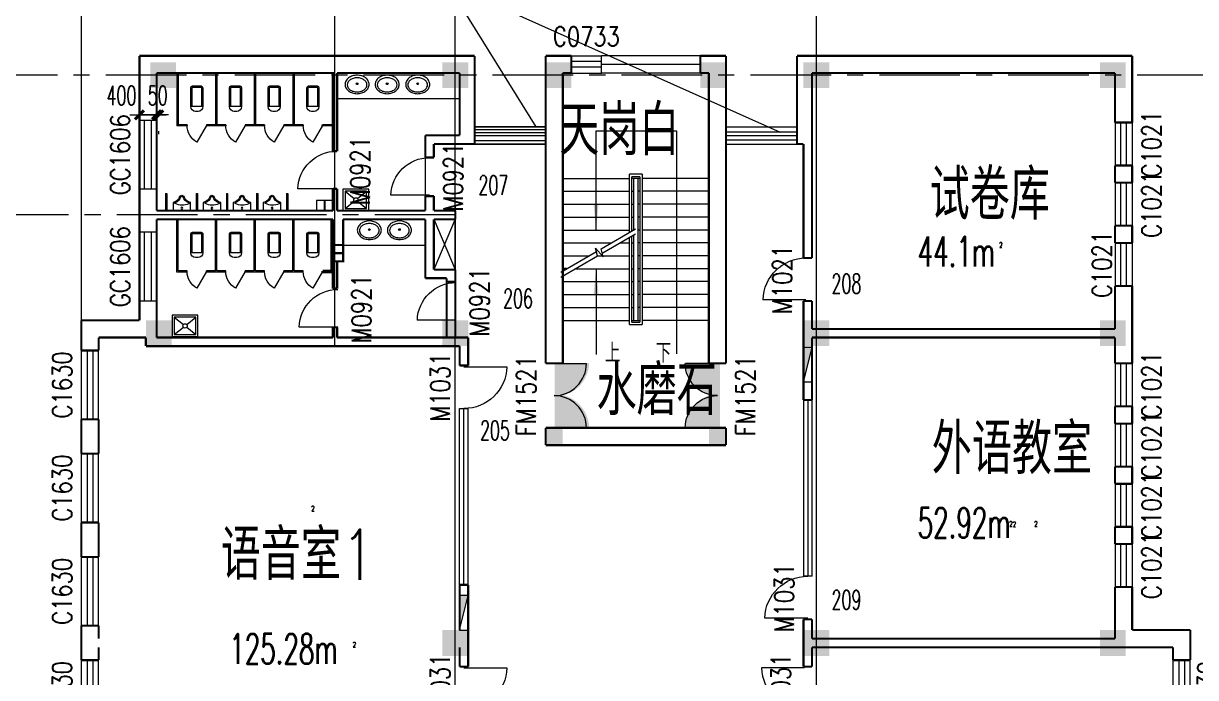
# Model space of a CAD drawing. Extents: x 1575758 to 1999219, y -897052 to -636879.
# Drawn here: x 1602194 to 1629467, y -776578 to -761371 of the extents above; entities that cross this region are included whole.
import ezdxf
from ezdxf.enums import TextEntityAlignment as Align

# ---------------------------------------------------------------- set-up
doc = ezdxf.new("R2010")
doc.units = 0
doc.header["$LTSCALE"] = 1500
doc.header["$MEASUREMENT"] = 0
doc.linetypes.add('CENTER', pattern=[2, 1.25, -0.25, 0.25, -0.25])
doc.linetypes.add('DASH', pattern=[0.35, 0.25, -0.1])
doc.layers.get('0').update_dxf_attribs({"linetype": 'CONTINUOUS', "lineweight": 5})
doc.layers.get('DEFPOINTS').update_dxf_attribs({"linetype": 'CONTINUOUS', "lineweight": 5})
for name, color, linetype, lineweight in [('COLUMN', 7, 'CONTINUOUS', 5), ('DOTE', 7, 'CENTER', 5), ('LVTRY', 7, 'CONTINUOUS', 5), ('LVTRY_WINDOW', 7, 'CONTINUOUS', 5), ('P-S-TEXT', 7, 'CONTINUOUS', 5), ('PUB_DIM', 7, 'CONTINUOUS', 5), ('PUB_TEXT', 7, 'CONTINUOUS', 5), ('STAIR', 7, 'CONTINUOUS', 0), ('U型玻璃', 7, 'CONTINUOUS', 5), ('WALL', 7, 'CONTINUOUS', 5), ('WINDOW', 7, 'CONTINUOUS', 0), ('WINDOW_TEXT', 7, 'CONTINUOUS', 5), ('我的', 7, 'CONTINUOUS', 5), ('消火栓', 7, 'CONTINUOUS', 5)]:
    doc.layers.add(name, color=color, linetype=linetype, lineweight=lineweight)
doc.layers.add('防火门', color=10, linetype='CONTINUOUS')
doc.styles.add('_SIMPLEX', font='SIMPLEX.shx', dxfattribs={"width": 0.6})
doc.styles.add('DIM_FONT', font='romans.shx', dxfattribs={"width": 0.6})
doc.styles.add('H1', font='romans.shx', dxfattribs={"width": 1.2, "bigfont": 'hztxt.shx'})
doc.styles.add('SIMPLEX', font='SIMPLEX.SHX', dxfattribs={"width": 0.6})
doc.dimstyles.new('NORMAL', dxfattribs={"dimscale": 1.5, "dimtxt": 300, "dimasz": 1, "dimexe": 250, "dimexo": 300, "dimgap": 150, "dimtad": 1, "dimdec": 0, "dimdsep": 46, "dimtxsty": 'DIM_FONT', "dimblk1": '_DIMX', "dimblk2": '_DIMX', "dimsah": 1, "dimcen": 2.5, "dimdle": 0.3, "dimclrd": 256, "dimclre": 256, "dimclrt": 256, "dimadec": 0, "dimazin": 0, "dimtfac": 1, "dimtdec": 0, "dimtix": 1, "dimtmove": 2, "dimatfit": 3, "dimldrblk": '_DIMX', "dimfxl": 1, "dimtvp": 1, "dimtolj": 1, "dimtzin": 0, "dimlwd": -1, "dimlwe": -1, "dimarcsym": 0})

# ---------------------------------------------------------------- blocks, each defined once
blk = doc.blocks.new('_FZH')
blk.add_solid([(0.5, -0.5), (-0.5, -0.5), (0.5, 0.5), (-0.5, 0.5)])
blk = doc.blocks.new('M_A2ZXL')
blk.add_line((-0.472, 0), (-0.472, -1))
blk.add_arc((-0.5, 0), 1, 271.6231, 0)
blk = doc.blocks.new('_ARROW')
blk.add_solid([(0, 0), (-1, 0.1), (-1, -0.1)])
blk = doc.blocks.new('_WBLK')
for p, q in [((-0.5, 0.5), (0.5, 0.5)), ((0.5, 0.167), (-0.5, 0.167)), ((0.5, -0.167), (-0.5, -0.167)), ((-0.5, -0.5), (0.5, -0.5))]:
    blk.add_line(p, q)
at = {"layer": 'WINDOW_TEXT', "style": 'SIMPLEX', "flags": 9}
blk.add_attdef('A', text='', height=1, dxfattribs=at).set_placement((0, 1.5), align=Align.MIDDLE)
blk = doc.blocks.new('_GCBLK')
at = {"linetype": 'DASH'}
for p, q in [((-0.5, -0.5), (-0.5, 0.5)), ((0.5, -0.5), (0.5, 0.5)), ((-0.5, 0.2), (0.5, 0.2)), ((-0.5, -0.2), (0.5, -0.2))]:
    blk.add_line(p, q, dxfattribs=at)
at = {"layer": 'WINDOW_TEXT', "style": 'SIMPLEX', "flags": 9}
blk.add_attdef('A', text='', height=1, dxfattribs=at).set_placement((0, 1.5), align=Align.MIDDLE)
blk = doc.blocks.new('A$C68C06AB7')
at = {"layer": '消火栓'}
blk.add_hatch(color=256, dxfattribs=at).paths.add_polyline_path([(800, 200), (0, 200), (800, 0)])
blk.add_line((0, 200), (800, 0), dxfattribs=at)
blk.add_lwpolyline([(0, 200), (0, 0), (800, 0), (800, 200)], close=True, dxfattribs=at)
blk = doc.blocks.new('M_A3PTU')
for p, q in [((-0.5, 0), (-0.499, -0.498)), ((0.5, 0), (0.499, -0.498))]:
    blk.add_line(p, q)
for centre, start, end in [((-0.498, -0.001), 269.885, 0.0763), ((0.498, -0.001), 179.9237, 270.115)]:
    blk.add_arc(centre, 0.498, start, end)
blk = doc.blocks.new('_DIMX')
blk.add_line((-150, 0), (150, 0))
at = {"const_width": 50}
blk.add_lwpolyline([(-70, -70), (70, 70)], dxfattribs=at)
blk = doc.blocks.new('*D2207')
at = {"layer": 'DEFPOINTS', "color": 0, "lineweight": 5}
for p in [(1605293.1353, -763496.8018), (1605293.1353, -763496.8018), (1605343.1353, -763496.8018)]:
    blk.add_point(p, dxfattribs=at)
at = {"layer": 'PUB_DIM'}
for p, q in [((1605291.6353, -763496.8018), (1605290.1353, -763496.8018)), ((1605343.1353, -763496.8018), (1605293.1353, -763496.8018)), ((1605344.6353, -763496.8018), (1605346.1353, -763496.8018)), ((1605293.1353, -763946.8018), (1605293.1353, -763871.8018)), ((1605343.1353, -763946.8018), (1605343.1353, -763871.8018))]:
    blk.add_line(p, q, dxfattribs=at)
at = {"layer": 'PUB_DIM', "xscale": 1.5, "yscale": 1.5, "zscale": 1.5}
blk.add_blockref('_DIMX', (1605293.1353, -763496.8018), dxfattribs=at)
at = {"layer": 'PUB_DIM', "xscale": 1.5, "yscale": 1.5, "zscale": 1.5, "rotation": 180}
blk.add_blockref('_DIMX', (1605343.1353, -763496.8018), dxfattribs=at)
at = {"layer": 'PUB_DIM', "insert": (1605318.1353, -763046.8018), "char_height": 450, "attachment_point": 5, "style": 'DIM_FONT'}
blk.add_mtext('\\A1;50', dxfattribs=at)
blk = doc.blocks.new('*D2208')
at = {"layer": 'DEFPOINTS', "color": 0, "lineweight": 5}
for p in [(1604893, -763497), (1604893, -763497), (1605293, -763497)]:
    blk.add_point(p, dxfattribs=at)
at = {"layer": 'PUB_DIM'}
for p, q in [((1604893, -763047), (1604893, -763122)), ((1605293, -763047), (1605293, -763122)), ((1604892, -763497), (1604890, -763497)), ((1605293, -763497), (1604893, -763497)), ((1605295, -763497), (1605296, -763497))]:
    blk.add_line(p, q, dxfattribs=at)
at = {"layer": 'PUB_DIM', "xscale": 1.5, "yscale": 1.5, "zscale": 1.5}
for p, rotation in [((1604893, -763497), 1.669155096832054e-11), ((1605293, -763497), 180.0000000000167)]:
    blk.add_blockref('_DIMX', p, dxfattribs=dict(at, rotation=rotation))
at = {"layer": 'PUB_DIM', "insert": (1604474, -763047), "char_height": 450, "attachment_point": 5, "style": 'DIM_FONT'}
blk.add_mtext('\\A1;400', dxfattribs=at)
blk = doc.blocks.new('_LV6')
for p, q in [((-140, -340), (-140, -780)), ((-110, -340), (-110, -770)), ((100, -300), (-100, -300)), ((100, -330), (-100, -330)), ((110, -770), (110, -340)), ((140, -780), (140, -340)), ((140, -770), (-140, -770)), ((-30, -890), (30, -890))]:
    blk.add_line(p, q)
for centre, radius, start, end in [((-100, -340), 40, 90, 180), ((-100, -340), 10, 90, 180), ((100, -340), 40, 0, 90), ((100, -340), 10, 0, 90), ((-30, -780), 110, 180, 270), ((30, -780), 110, 270, 0)]:
    blk.add_arc(centre, radius, start, end)
blk = doc.blocks.new('_DBLK')
blk.add_line((-0.5, 0), (0, -0.866))
blk.add_arc((-0.5, 0), 1, 300, 0)
at = {"layer": 'WINDOW_TEXT', "style": 'SIMPLEX', "flags": 9}
blk.add_attdef('A', text='', height=1, dxfattribs=at).set_placement((0, 1.5), align=Align.MIDDLE)
blk = doc.blocks.new('_LV3')
for points in [[(280, -265, 0.12431), (260, -186, 0.105707), (198, -113, 0.086941), (110, -67, 0.077137), (0, -50, 0.077137), (-110, -67, 0.086941), (-198, -113, 0.105707), (-260, -186, 0.12431), (-280, -265, 0.12431), (-260, -344, 0.105707), (-198, -417, 0.086941), (-110, -463, 0.077137), (0, -480, 0.077137), (110, -463, 0.086941), (198, -417, 0.105707), (260, -344, 0.12431)], [(230, -275, 0.12431), (216, -220, 0.105707), (168, -163, 0.086941), (95, -125, 0.077137), (0, -110, 0.077137), (-95, -125, 0.086941), (-168, -163, 0.105707), (-216, -220, 0.12431), (-230, -275, 0.12431), (-216, -330, 0.105707), (-168, -387, 0.086941), (-95, -425, 0.077137), (0, -440, 0.077137), (95, -425, 0.086941), (168, -387, 0.105707), (216, -330, 0.12431)]]:
    blk.add_lwpolyline(points, format="xyb", close=True)
blk.add_circle((0, -250), 20)
blk = doc.blocks.new('_LV8')
for p, q in [((-205, 0), (205, 0)), ((-205, -191), (-205, 0)), ((205, 0), (205, -191))]:
    blk.add_line(p, q)
blk.add_circle((0, -60), 20)
for centre, radius, start, end in [((-243, -391), 203, 19.2639, 79.2894), ((-152, -175), 10, 114.1084, 248.1394), ((5, -526), 395, 66.6675, 114.1084), ((-243, -401), 233, 19.2639, 68.1394), ((243, -401), 233, 110.4941, 160.7361), ((243, -391), 203, 100.7106, 160.7361), ((158, -173), 10, 290.4941, 66.6675), ((0, -306), 54, 199.2639, 269.7777), ((0, -316), 24, 199.2639, 269.4998), ((0, -306), 54, 270.2223, 340.7361), ((0, -316), 24, 270.5002, 340.7361)]:
    blk.add_arc(centre, radius, start, end)
blk = doc.blocks.new('_LV12')
for p, q in [((-250, -50), (-39, -219)), ((39, -219), (250, -50)), ((-250, -450), (-39, -281)), ((39, -281), (250, -450))]:
    blk.add_line(p, q)
for points in [[(300, -500), (300, 0), (-300, 0), (-300, -500)], [(250, -450), (250, -50), (-250, -50), (-250, -450)]]:
    blk.add_lwpolyline(points, close=True)
blk.add_circle((0, -250), 50)

msp = doc.modelspace()

# ---------------------------------------------------------------- hatches: boundary and pattern name
at = {"layer": '防火门'}
for points in [[(1614557.6, -769265.6), (1615357.3, -769265.6, -0.4059403), (1614557.6, -770042.9)], [(1618399.6, -769255.6), (1617599.9, -769255.6, 0.4059403), (1618399.6, -770033)], [(1614557.6, -770766.1), (1615357.3, -770766.1, 0.4059403), (1614557.6, -769988.8)], [(1618399.6, -770756.1), (1617599.9, -770756.1, -0.4059403), (1618399.6, -769978.8)]]:
    msp.add_hatch(color=256, dxfattribs=at).paths.add_polyline_path(points)

# ---------------------------------------------------------------- linework, layer by layer
at = {"layer": 'DOTE'}
for p, q in [((1629984.7, -762573.5), (1598184.1, -762573.5)), ((1612243.2, -765821.8), (1596985.5, -765820.5))]:
    msp.add_line(p, q, dxfattribs=at)
at = {"layer": 'LVTRY'}
for p, q in [((1605763.1, -762524.6), (1605763.1, -763754.6)), ((1605793.1, -762524.6), (1605793.1, -763724.6)), ((1606663.1, -762524.6), (1606663.1, -763724.6)), ((1606693.1, -762524.6), (1606693.1, -763724.6)), ((1607563.1, -762524.6), (1607563.1, -763724.6)), ((1607593.1, -762524.6), (1607593.1, -763724.6)), ((1608463.1, -762524.6), (1608463.1, -763724.6)), ((1608493.1, -762524.6), (1608493.1, -763724.6)), ((1612343.1, -763123.4), (1609493.1, -763123.4)), ((1606003.1, -763754.6), (1605763.1, -763754.6)), ((1606003.1, -763724.6), (1605793.1, -763724.6)), ((1606003.1, -763724.6), (1606003.1, -763754.6)), ((1606453.1, -763724.6), (1606453.1, -763754.6)), ((1606663.1, -763724.6), (1606453.1, -763724.6)), ((1606903.1, -763754.6), (1606453.1, -763754.6)), ((1606903.1, -763724.6), (1606693.1, -763724.6)), ((1606903.1, -763724.6), (1606903.1, -763754.6)), ((1607353.1, -763724.6), (1607353.1, -763754.6)), ((1607563.1, -763724.6), (1607353.1, -763724.6)), ((1607803.1, -763754.6), (1607353.1, -763754.6)), ((1607803.1, -763724.6), (1607593.1, -763724.6)), ((1607803.1, -763724.6), (1607803.1, -763754.6)), ((1608253.1, -763724.6), (1608253.1, -763754.6)), ((1608463.1, -763724.6), (1608253.1, -763724.6)), ((1608703.1, -763754.6), (1608253.1, -763754.6)), ((1608703.1, -763724.6), (1608493.1, -763724.6)), ((1608703.1, -763724.6), (1608703.1, -763754.6)), ((1609363.1, -763724.6), (1609153.1, -763724.6)), ((1609393.1, -763754.6), (1609153.1, -763754.6)), ((1605498, -765325.2), (1605498, -765725.2)), ((1605498, -765325.2), (1605528, -765325.2)), ((1605528, -765325.2), (1605528, -765725.2)), ((1606215.6, -765325.2), (1606215.6, -765725.2)), ((1606215.6, -765325.2), (1606245.6, -765325.2)), ((1606245.6, -765325.2), (1606245.6, -765725.2)), ((1606915.6, -765325.2), (1606915.6, -765725.2)), ((1606915.6, -765325.2), (1606945.6, -765325.2)), ((1606945.6, -765325.2), (1606945.6, -765725.2)), ((1607615.6, -765325.2), (1607615.6, -765725.2)), ((1607615.6, -765325.2), (1607645.6, -765325.2)), ((1607645.6, -765325.2), (1607645.6, -765725.2)), ((1608315.6, -765325.2), (1608315.6, -765725.2)), ((1608315.6, -765325.2), (1608345.6, -765325.2)), ((1608345.6, -765325.2), (1608345.6, -765725.2)), ((1612243.2, -765623.4), (1612243.2, -767273.5)), ((1605763.1, -767153.4), (1605763.1, -765923.4)), ((1605793.1, -767123.4), (1605793.1, -765923.4)), ((1606663.1, -767123.4), (1606663.1, -765923.4)), ((1606693.1, -767123.4), (1606693.1, -765923.4)), ((1607563.1, -767123.4), (1607563.1, -765923.4)), ((1607593.1, -767123.4), (1607593.1, -765923.4)), ((1608463.1, -767123.4), (1608463.1, -765923.4)), ((1608493.1, -767123.4), (1608493.1, -765923.4)), ((1609493.1, -766523.4), (1611543.2, -766523.4)), ((1606003.1, -767153.4), (1605763.1, -767153.4)), ((1606003.1, -767123.4), (1605793.1, -767123.4)), ((1606003.1, -767153.4), (1606003.1, -767123.4)), ((1606453.1, -767153.4), (1606453.1, -767123.4)), ((1606663.1, -767123.4), (1606453.1, -767123.4)), ((1606903.1, -767153.4), (1606453.1, -767153.4)), ((1606903.1, -767123.4), (1606693.1, -767123.4)), ((1606903.1, -767153.4), (1606903.1, -767123.4)), ((1607353.1, -767153.4), (1607353.1, -767123.4)), ((1607563.1, -767123.4), (1607353.1, -767123.4)), ((1607803.1, -767153.4), (1607353.1, -767153.4)), ((1607803.1, -767123.4), (1607593.1, -767123.4)), ((1607803.1, -767153.4), (1607803.1, -767123.4)), ((1608253.1, -767153.4), (1608253.1, -767123.4)), ((1608463.1, -767123.4), (1608253.1, -767123.4)), ((1608703.1, -767153.4), (1608253.1, -767153.4)), ((1608703.1, -767123.4), (1608493.1, -767123.4)), ((1608703.1, -767153.4), (1608703.1, -767123.4))]:
    msp.add_line(p, q, dxfattribs=at)
at = {"layer": 'LVTRY', "const_width": 50}
for points in [[(1609153.1, -763724.6), (1609153.1, -763754.6)], [(1609363.1, -767123.4), (1609363.1, -765923.4)], [(1609393.1, -767153.4), (1609393.1, -765923.4)], [(1609363.1, -767123.4), (1609153.1, -767123.4)], [(1609153.1, -767153.4), (1609153.1, -767123.4)], [(1609393.1, -767153.4), (1609153.1, -767153.4)]]:
    msp.add_lwpolyline(points, dxfattribs=at)
at = {"layer": 'PUB_DIM'}
for p, q in [((1603543.1, -790473.4), (1603543.1, -758890.9)), ((1609443.1, -768873.4), (1609443.1, -758890.9)), ((1609443.2, -768673.4), (1609443.2, -758916.9)), ((1612243.1, -821624.2), (1612243.1, -758890.9)), ((1620643.1, -797373.5), (1620643.1, -758890.9))]:
    msp.add_line(p, q, dxfattribs=at)
for points in [[(1615518.1, -766173.4), (1615518.1, -763863.2), (1617388.6, -763863.2), (1617388.6, -769051.8)], [(1615518.1, -767073.4), (1615518.1, -769065)]]:
    msp.add_lwpolyline(points, dxfattribs=at)
at = {"layer": 'STAIR'}
for p, q in [((1611543.2, -764435.5), (1611543.2, -765435.5)), ((1614743.1, -764973.4), (1616293.1, -764973.4)), ((1616593.1, -764873.4), (1616293.1, -764873.4)), ((1616293.1, -766231.2), (1616293.1, -764873.4)), ((1616533.1, -764933.4), (1616353.1, -764933.4)), ((1616353.1, -766196.5), (1616353.1, -764933.4)), ((1616533.1, -764973.4), (1616353.1, -764973.4)), ((1616393.1, -766173.4), (1616393.1, -764973.4)), ((1616493.1, -764973.4), (1616493.1, -768273.4)), ((1616533.1, -764933.4), (1616533.1, -768313.4)), ((1616593.1, -764873.4), (1616593.1, -768373.4)), ((1618143.1, -764973.4), (1616593.1, -764973.4)), ((1614743.1, -765273.4), (1616293.1, -765273.4)), ((1616353.1, -765273.4), (1616393.1, -765273.4)), ((1616533.1, -765273.4), (1616493.1, -765273.4)), ((1618143.1, -765273.4), (1616593.1, -765273.4)), ((1614743.1, -765573.4), (1616293.1, -765573.4)), ((1616353.1, -765573.4), (1616393.1, -765573.4)), ((1616533.1, -765573.4), (1616493.1, -765573.4)), ((1618143.1, -765573.4), (1616593.1, -765573.4)), ((1614743.1, -765873.4), (1616293.1, -765873.4)), ((1616353.1, -765873.4), (1616393.1, -765873.4)), ((1616533.1, -765873.4), (1616493.1, -765873.4)), ((1618143.1, -765873.4), (1616593.1, -765873.4)), ((1614743.1, -766173.4), (1616293.1, -766173.4)), ((1615633.1, -766612.3), (1616436.4, -766148.4)), ((1615659, -766712.7), (1616436.4, -766263.9)), ((1616293.1, -768373.4), (1616293.1, -766346.6)), ((1616353.1, -766173.4), (1616393.1, -766173.4)), ((1616353.1, -768313.4), (1616353.1, -766312)), ((1616393.1, -768273.4), (1616393.1, -766288.9)), ((1616533.1, -766173.4), (1616493.1, -766173.4)), ((1618143.1, -766173.4), (1616593.1, -766173.4)), ((1614743.1, -766473.4), (1615873.5, -766473.4)), ((1615553.2, -766773.9), (1615506.5, -766593)), ((1615506.5, -766593), (1615679.8, -766793.1)), ((1615679.8, -766793.1), (1615633.1, -766612.3)), ((1616073.5, -766473.4), (1616293.1, -766473.4)), ((1616353.1, -766473.4), (1616393.1, -766473.4)), ((1616533.1, -766473.4), (1616493.1, -766473.4)), ((1618143.1, -766473.4), (1616593.1, -766473.4)), ((1614699.8, -767151.1), (1615527.2, -766673.4)), ((1614699.8, -767266.5), (1615553.2, -766773.9)), ((1614743.1, -766773.4), (1615353.9, -766773.4)), ((1615553.1, -766773.4), (1616293.1, -766773.4)), ((1616353.1, -766773.4), (1616393.1, -766773.4)), ((1616533.1, -766773.4), (1616493.1, -766773.4)), ((1618143.1, -766773.4), (1616593.1, -766773.4)), ((1615034.3, -767073.4), (1616293.1, -767073.4)), ((1616353.1, -767073.4), (1616393.1, -767073.4)), ((1616533.1, -767073.4), (1616493.1, -767073.4)), ((1618143.1, -767073.4), (1616593.1, -767073.4)), ((1614743.1, -767373.4), (1616293.1, -767373.4)), ((1616353.1, -767373.4), (1616393.1, -767373.4)), ((1616533.1, -767373.4), (1616493.1, -767373.4)), ((1618143.1, -767373.4), (1616593.1, -767373.4)), ((1614743.1, -767673.4), (1616293.1, -767673.4)), ((1616353.1, -767673.4), (1616393.1, -767673.4)), ((1616533.1, -767673.4), (1616493.1, -767673.4)), ((1618143.1, -767673.4), (1616593.1, -767673.4)), ((1614743.1, -767973.4), (1616293.1, -767973.4)), ((1616353.1, -767973.4), (1616393.1, -767973.4)), ((1616533.1, -767973.4), (1616493.1, -767973.4)), ((1618143.1, -767973.4), (1616593.1, -767973.4)), ((1614743.1, -768273.4), (1616293.1, -768273.4)), ((1616293.1, -768373.4), (1616593.1, -768373.4)), ((1616353.1, -768273.4), (1616533.1, -768273.4)), ((1616353.1, -768313.4), (1616533.1, -768313.4)), ((1618143.1, -768273.4), (1616593.1, -768273.4))]:
    msp.add_line(p, q, dxfattribs=at)
at = {"layer": 'STAIR', "const_width": 50}
for points in [[(1614743.1, -767126.1), (1614743.1, -764973.4)], [(1618143.1, -764973.4), (1618143.1, -768273.4)], [(1614743.1, -767073.4), (1614834.3, -767073.4)], [(1614743.1, -768273.4), (1614743.1, -767241.5)]]:
    msp.add_lwpolyline(points, dxfattribs=at)
at = {"layer": 'U型玻璃'}
for p, q in [((1612693.1, -763773.4), (1614343.1, -763773.4)), ((1614343.1, -763773.4), (1612693.1, -763773.4)), ((1612693.1, -763838.7), (1614343.1, -763838.7)), ((1618543.1, -763773.4), (1620193.1, -763773.4)), ((1618543.1, -763893.6), (1620193.1, -763893.6)), ((1612693.1, -763906.8), (1614343.1, -763906.8)), ((1612693.1, -763973.4), (1614343.1, -763973.4)), ((1614343.1, -764103.4), (1612693.1, -764103.4)), ((1612693.1, -764173.4), (1614343.1, -764173.4)), ((1614343.1, -764173.4), (1612693.1, -764173.4)), ((1618543.1, -763973.4), (1620193.1, -763973.4)), ((1618543.1, -764073.4), (1620193.1, -764073.4)), ((1618543.1, -764173.4), (1620193.1, -764173.4)), ((1620343.1, -770123.4), (1620343.1, -774223.4)), ((1620443.1, -770123.4), (1620443.1, -774223.4)), ((1620543.1, -774223.4), (1620543.1, -770123.4)), ((1612343.1, -770323.4), (1612543.1, -770323.4)), ((1612343.1, -774423.4), (1612343.1, -770323.4)), ((1612443.1, -774423.4), (1612443.1, -770323.4)), ((1612543.1, -774423.4), (1612543.1, -770323.4)), ((1620543.1, -774223.4), (1620343.1, -774223.4))]:
    msp.add_line(p, q, dxfattribs=at)
at = {"layer": 'U型玻璃', "const_width": 50}
msp.add_lwpolyline([(1620543.1, -770123.4), (1620343.1, -770123.4)], dxfattribs=at)
at = {"layer": 'WALL'}
for p, q in [((1612062.1, -760467.2), (1614113.6, -763773.4)), ((1612115.2, -760460.1), (1619803, -763897.9)), ((1611743.2, -765923.4), (1612243.2, -767093.5)), ((1612243.2, -765923.4), (1611743.2, -767093.5))]:
    msp.add_line(p, q, dxfattribs=at)
at = {"layer": 'WALL', "const_width": 50}
for points in [[(1612693.1, -762123.4), (1604893.1, -762123.4)], [(1604893.1, -768273.4), (1604893.1, -762123.4)], [(1604893.1, -765223.4), (1604893.1, -762123.4)], [(1612693.1, -764173.4), (1612693.1, -762123.4)], [(1614943.1, -762123.4), (1614343.1, -762123.4)], [(1614343.1, -762123.4), (1614343.1, -769273.4)], [(1614943.1, -762523.4), (1614943.1, -762123.4)], [(1617943.1, -762523.4), (1617943.1, -762123.4)], [(1618543.1, -762123.4), (1617943.1, -762123.4)], [(1618543.1, -769273.4), (1618543.1, -762123.4)], [(1627993.1, -762123.4), (1620193.1, -762123.4)], [(1620193.1, -762123.4), (1620193.1, -764173.4)], [(1627993.1, -763673.4), (1627993.1, -762123.4)], [(1609418, -762523), (1605293.1, -762523.4)], [(1605293.1, -765723.4), (1605293.1, -762523.4)], [(1609393.1, -764341.3), (1609393.1, -762523.4)], [(1609393.1, -762524.6), (1609393.1, -763754.6)], [(1612343.1, -762523.4), (1609493.1, -762523.4)], [(1609493.1, -762523.4), (1609493.1, -764341.3)], [(1612343.1, -763973.4), (1612343.1, -762523.4)], [(1614943.1, -762523.4), (1614743.1, -762523.4)], [(1614743.1, -769273.4), (1614743.1, -762523.4)], [(1617943.1, -762523.4), (1618143.1, -762523.4)], [(1618143.1, -762523.4), (1618143.1, -769273.4)], [(1627593.1, -762523.4), (1620543.1, -762523.4)], [(1620543.1, -766823.5), (1620543.1, -762523.4)], [(1627593.1, -763673.4), (1627593.1, -762523.4)], [(1627993.1, -763673.4), (1627593.1, -763673.4)], [(1611543.2, -763973.4), (1611543.2, -764485.5)], [(1612343.1, -763973.4), (1611543.2, -763973.4)], [(1612693.1, -764173.4), (1611743.2, -764173.4)], [(1611743.2, -764173.4), (1611743.2, -764435.5)], [(1611743.2, -764173.4), (1611743.2, -764485.5)], [(1612343.1, -763973.4), (1612243.1, -763973.4)], [(1620193.1, -764173.4), (1620343.1, -764173.4)], [(1620343.1, -764173.4), (1620343.1, -766823.5)], [(1609493.1, -764341.3), (1609393.1, -764341.3)], [(1611543.2, -764485.5), (1611743.2, -764485.5)], [(1627993.1, -764673.4), (1627593.1, -764673.4)], [(1627593.1, -765073.4), (1627593.1, -764673.4)], [(1627993.1, -765073.4), (1627993.1, -764673.4)], [(1604893.1, -766223.4), (1604893.1, -765223.4)], [(1609493.1, -765214.6), (1609393.1, -765214.6)], [(1609393.1, -765723.4), (1609393.1, -765214.6)], [(1609493.1, -765214.6), (1609493.1, -765723.4)], [(1627993.1, -765073.4), (1627593.1, -765073.4)], [(1609203.1, -765723.4), (1609203.1, -765483.4)], [(1611543.2, -765385.5), (1611543.2, -765723.4)], [(1611543.2, -765385.5), (1611743.2, -765385.5)], [(1611743.2, -765385.5), (1611743.2, -765723.4)], [(1609393.1, -765723.4), (1605293.1, -765723.4)], [(1611543.2, -765723.4), (1609493.1, -765723.4)], [(1612243.2, -765723.4), (1611743.2, -765723.4)], [(1612243.2, -765723.4), (1611743.2, -765723.4)], [(1612243.2, -765723.4), (1612243.2, -765923.4)], [(1612243.2, -765723.4), (1612243.2, -765923.4)], [(1609393.1, -765923.4), (1605293.1, -765923.4)], [(1609393.1, -767533.5), (1609393.1, -765923.4)], [(1611543.2, -765923.4), (1609633.1, -765923.4)], [(1609633.1, -765923.4), (1609633.1, -766902.8)], [(1611543.2, -765923.4), (1611543.2, -767293.6)], [(1612243.2, -765923.4), (1611743.2, -765923.4)], [(1612243.2, -765923.4), (1611743.2, -765923.4)], [(1611743.2, -765923.4), (1611743.2, -767093.5)], [(1627993.1, -766073.4), (1627593.1, -766073.4)], [(1627593.1, -766473.4), (1627593.1, -766073.4)], [(1627993.1, -766473.4), (1627993.1, -766073.4)], [(1604893.1, -768273.4), (1604893.1, -766223.4)], [(1605293.1, -766223.4), (1605293.1, -768673.4)], [(1609633.1, -766522.8), (1609393.1, -766522.8), (1609393.1, -766902.8), (1609633.1, -766902.8), (1609633.1, -766522.8)], [(1627993.1, -766473.4), (1627593.1, -766473.4)], [(1609393.1, -766712.8), (1609633.1, -766712.8)], [(1609493.1, -766902.8), (1609493.1, -767533.5)], [(1620543.1, -766823.5), (1620343.1, -766823.5)], [(1611743.2, -767093.5), (1612243.2, -767093.5)], [(1612243.2, -767093.5), (1612243.2, -768673.4)], [(1611543.2, -767293.6), (1612043.2, -767293.6)], [(1612043.2, -767293.6), (1612043.2, -768673.4)], [(1612043.2, -767373.5), (1612243.2, -767373.5)], [(1612243.2, -767293.5), (1612243.2, -767373.5)], [(1627993.1, -767473.4), (1627593.1, -767473.4)], [(1627593.1, -768473.4), (1627593.1, -767473.4)], [(1627993.1, -769273.4), (1627993.1, -767473.4)], [(1609493.1, -767533.5), (1609393.1, -767533.5)], [(1620343.1, -767823.5), (1620343.1, -770123.4)], [(1620543.1, -767823.5), (1620343.1, -767823.5)], [(1620543.1, -768473.4), (1620543.1, -767823.5)], [(1603543.1, -768973.4), (1603543.1, -768273.4)], [(1603543.1, -768273.4), (1604893.1, -768273.4)], [(1609493.1, -768433.5), (1609393.1, -768433.5)], [(1609393.1, -768673.4), (1609393.1, -768433.5)], [(1609493.1, -768433.5), (1609493.1, -768673.4)], [(1627593.1, -768473.4), (1620543.1, -768473.4)], [(1603943.1, -768973.4), (1603943.1, -768673.4)], [(1605043.1, -768673.4), (1603943.1, -768673.4)], [(1605043.1, -768873.4), (1605043.1, -768673.4)], [(1612543.1, -768673.4), (1612543.1, -769323.4)], [(1620543.1, -770123.4), (1620543.1, -768673.4)], [(1627593.1, -768673.4), (1620543.1, -768673.4)], [(1627593.1, -769273.4), (1627593.1, -768673.4)], [(1603943.1, -768973.4), (1603543.1, -768973.4)], [(1605043.1, -768873.4), (1612343.1, -768873.4)], [(1612343.1, -768873.4), (1612343.1, -769323.4)], [(1612343.1, -769323.4), (1612543.1, -769323.4)], [(1614343.1, -769273.4), (1614743.1, -769273.4)], [(1618143.1, -769273.4), (1618543.1, -769273.4)], [(1627993.1, -769273.4), (1627593.1, -769273.4)], [(1620543.1, -770123.4), (1620343.1, -770123.4)], [(1627993.1, -770273.4), (1627593.1, -770273.4)], [(1627593.1, -770673.4), (1627593.1, -770273.4)], [(1627993.1, -770673.4), (1627993.1, -770273.4)], [(1603543.1, -771373.4), (1603543.1, -770573.4)], [(1603943.1, -770573.4), (1603543.1, -770573.4)], [(1603943.1, -771373.4), (1603943.1, -770573.4)], [(1627993.1, -770673.4), (1627593.1, -770673.4)], [(1614343.1, -770773.4), (1614343.1, -771173.4)], [(1614343.1, -770773.4), (1618543.1, -770773.4)], [(1618543.1, -771173.4), (1618543.1, -770773.4)], [(1614343.1, -771173.4), (1618543.1, -771173.4)], [(1603943.1, -771373.4), (1603543.1, -771373.4)], [(1627993.1, -771673.4), (1627593.1, -771673.4)], [(1627593.1, -772073.4), (1627593.1, -771673.4)], [(1627993.1, -772073.4), (1627993.1, -771673.4)], [(1627993.1, -772073.4), (1627593.1, -772073.4)], [(1603543.1, -773773.4), (1603543.1, -772973.4)], [(1603943.1, -772973.4), (1603543.1, -772973.4)], [(1603943.1, -773773.4), (1603943.1, -772973.4)], [(1627993.1, -773073.4), (1627593.1, -773073.4)], [(1627593.1, -773473.4), (1627593.1, -773073.4)], [(1627993.1, -773473.4), (1627993.1, -773073.4)], [(1627993.1, -773473.4), (1627593.1, -773473.4)], [(1603943.1, -773773.4), (1603543.1, -773773.4)], [(1612343.1, -775473.4), (1612343.1, -774423.4)], [(1612343.1, -774423.4), (1612543.1, -774423.4)], [(1612543.1, -776323.4), (1612543.1, -774423.4)], [(1627993.1, -774473.4), (1627593.1, -774473.4)], [(1627593.1, -775673.4), (1627593.1, -774473.4)], [(1627993.1, -775473.4), (1627993.1, -774473.4)], [(1603543.1, -776173.4), (1603543.1, -775373.4)], [(1603943.1, -775373.4), (1603543.1, -775373.4)], [(1603943.1, -775673.4), (1603943.1, -775373.4)], [(1620343.1, -775223.4), (1620343.1, -776323.4)], [(1620543.1, -775223.4), (1620343.1, -775223.4)], [(1620543.1, -775673.4), (1620543.1, -775223.4)], [(1627993.1, -775473.4), (1629343.1, -775473.4)], [(1629343.1, -776173.4), (1629343.1, -775473.4)], [(1603943.1, -776173.4), (1603943.1, -775873.4)], [(1612343.1, -776323.4), (1612343.1, -775873.4)], [(1627593.1, -775673.4), (1620543.1, -775673.4)], [(1620543.1, -776323.4), (1620543.1, -775873.4)], [(1628943.1, -775873.4), (1620543.1, -775873.4)], [(1628943.1, -776173.4), (1628943.1, -775873.4)], [(1603943.1, -776173.4), (1603543.1, -776173.4)], [(1628943.1, -776173.4), (1629343.1, -776173.4)], [(1612343.1, -776323.4), (1612543.1, -776323.4)], [(1620543.1, -776323.4), (1620343.1, -776323.4)]]:
    msp.add_lwpolyline(points, dxfattribs=at)
at = {"layer": 'WALL'}
msp.add_lwpolyline([(1609013.1, -765483.4), (1609013.1, -765723.4), (1609393.1, -765723.4), (1609393.1, -765483.4), (1609013.1, -765483.4)], dxfattribs=at)
at = {"layer": 'WALL', "const_width": 50, "elevation": 0}
msp.add_lwpolyline([(1605293.1, -766523.4), (1605293.1, -765923.4)], dxfattribs=at)
at = {"layer": 'WALL', "lineweight": 100, "const_width": 50}
for points in [[(1605293.1, -768673.4), (1609393.1, -768673.4)], [(1609493.1, -768673.4), (1612543.1, -768673.4)]]:
    msp.add_lwpolyline(points, dxfattribs=at)
at = {"layer": 'WINDOW'}
for p, q in [((1615643.1, -762523.4), (1615643.1, -762123.4)), ((1617943.1, -762123.4), (1615643.1, -762123.4)), ((1617943.1, -762323.4), (1615643.1, -762323.4)), ((1617943.1, -762523.4), (1615643.1, -762523.4))]:
    msp.add_line(p, q, dxfattribs=at)

# ---------------------------------------------------------------- block references
at = {"layer": 'COLUMN', "xscale": 600, "yscale": 600, "zscale": 600}
for p in [(1605443.1, -762573.4), (1612243.1, -762573.4), (1614643.1, -762573.5), (1618243.1, -762573.5), (1620643.1, -762573.4), (1627543.1, -762573.4), (1605343.1, -768573.4), (1612243.1, -768573.4), (1620643.1, -768573.4), (1627543.1, -768573.4), (1612243.1, -775773.4), (1620643.1, -775773.4), (1627543.1, -775773.4)]:
    msp.add_blockref('_FZH', p, dxfattribs=at)
at = {"layer": 'COLUMN', "xscale": -400, "yscale": 400, "zscale": 400, "rotation": 180}
for p in [(1614543.1, -770973.4), (1618342.3, -770973.4)]:
    msp.add_blockref('_FZH', p, dxfattribs=at)
at = {"layer": 'LVTRY'}
for name, p in [('_LV3', (1609957.4, -762523.4)), ('_LV3', (1610657.4, -762523.4)), ('_LV3', (1611367.9, -762523.4)), ('_LV12', (1609928.8, -765223.4)), ('_LV3', (1610242.7, -765912)), ('_LV3', (1610942.7, -765912)), ('_LV12', (1605954.6, -768152.3))]:
    msp.add_blockref(name, p, dxfattribs=at)
at = {"layer": 'LVTRY', "xscale": -1}
for p in [(1606228.1, -762524.6), (1607128.1, -762524.6), (1608028.1, -762524.6), (1608928.1, -762524.6), (1606228.1, -765923.4), (1607128.1, -765923.4), (1608028.1, -765923.4), (1608928.1, -765923.4)]:
    msp.add_blockref('_LV6', p, dxfattribs=at)
at = {"layer": 'LVTRY', "xscale": -1, "rotation": 180}
for p in [(1605879.8, -765725.2), (1606579.8, -765725.2), (1607279.8, -765725.2), (1607979.8, -765725.2)]:
    msp.add_blockref('_LV8', p, dxfattribs=at)
at = {"layer": 'LVTRY_WINDOW', "xscale": -450, "yscale": 450, "zscale": 450}
for p in [(1606228.1, -763739.6), (1607128.1, -763739.6), (1608028.1, -763739.6), (1608928.1, -763739.6), (1606228.1, -767138.4), (1607128.1, -767138.4), (1608028.1, -767138.4), (1608928.1, -767138.4)]:
    msp.add_blockref('_DBLK', p, dxfattribs=at)
at = {"layer": 'PUB_DIM', "xscale": 600, "yscale": 600, "zscale": 600}
for p, rotation in [((1615518.1, -766173.4), 270), ((1615518.1, -767073.4), 90)]:
    msp.add_blockref('_ARROW', p, dxfattribs=dict(at, rotation=rotation))
at = {"layer": 'WINDOW'}
ref = msp.add_blockref('_WBLK', (1615293.1, -762323.4), dxfattribs=dict(at, xscale=700, yscale=400, zscale=700))
ref.add_attrib('A', 'C0733', dxfattribs={"layer": 'WINDOW_TEXT', "height": 450, "style": '_SIMPLEX', "width": 0.8, "flags": 8}).set_placement((1615293.1, -761673.4), align=Align.MIDDLE)
ref = msp.add_blockref('_GCBLK', (1605093.1, -764423.4), dxfattribs=dict(at, xscale=1600, yscale=400.000000004191, zscale=1600, rotation=90))
ref.add_attrib('A', 'GC1606', dxfattribs={"layer": 'WINDOW_TEXT', "height": 450, "rotation": 90, "style": '_SIMPLEX', "width": 0.8, "flags": 8}).set_placement((1604443.1, -764423.4), align=Align.MIDDLE)
ref = msp.add_blockref('_WBLK', (1627793.1, -764173.4), dxfattribs=dict(at, xscale=1000, yscale=400, zscale=1000, rotation=270))
ref.add_attrib('A', 'C1021', dxfattribs={"layer": 'WINDOW_TEXT', "height": 450, "rotation": 90, "style": '_SIMPLEX', "width": 0.8, "flags": 8}).set_placement((1628443.1, -764173.4), align=Align.MIDDLE)
ref = msp.add_blockref('M_A2ZXL', (1609481.7, -764790.1), dxfattribs=dict(at, xscale=-900, yscale=900, zscale=900, rotation=270))
ref.add_attrib('A', 'M0921', dxfattribs={"layer": 'WINDOW_TEXT', "height": 450, "rotation": 90, "style": '_SIMPLEX', "width": 0.8, "flags": 8}).set_placement((1610031.7, -764790.1), align=Align.MIDDLE)
ref = msp.add_blockref('M_A2ZXL', (1611643.2, -764940.3), dxfattribs=dict(at, xscale=-900, yscale=900, zscale=900, rotation=270))
ref.add_attrib('A', 'M0921', dxfattribs={"layer": 'WINDOW_TEXT', "height": 450, "rotation": 90, "style": '_SIMPLEX', "width": 0.8, "flags": 8}).set_placement((1612193.2, -764940.3), align=Align.MIDDLE)
ref = msp.add_blockref('_WBLK', (1627793.1, -765573.4), dxfattribs=dict(at, xscale=1000, yscale=399.9999999995343, zscale=1000, rotation=270))
ref.add_attrib('A', 'C1021', dxfattribs={"layer": 'WINDOW_TEXT', "height": 450, "rotation": 90, "style": '_SIMPLEX', "width": 0.8, "flags": 8}).set_placement((1628443.1, -765573.4), align=Align.MIDDLE)
ref = msp.add_blockref('_GCBLK', (1605093.1, -767023.4), dxfattribs=dict(at, xscale=1600, yscale=400.000000004191, zscale=1600, rotation=90))
ref.add_attrib('A', 'GC1606', dxfattribs={"layer": 'WINDOW_TEXT', "height": 450, "rotation": 90, "style": '_SIMPLEX', "width": 0.8, "flags": 8}).set_placement((1604443.1, -767023.4), align=Align.MIDDLE)
ref = msp.add_blockref('_WBLK', (1627793.1, -766973.4), dxfattribs=dict(at, xscale=1000, yscale=399.9999999997672, zscale=1000, rotation=270))
ref.add_attrib('A', 'C1021', dxfattribs={"layer": 'WINDOW_TEXT', "height": 450, "rotation": 90, "style": '_SIMPLEX', "width": 0.8, "flags": 8}).set_placement((1627289, -766973.4), align=Align.MIDDLE)
ref = msp.add_blockref('M_A2ZXL', (1620401.6, -767323.5), dxfattribs=dict(at, xscale=1000, yscale=-1000, zscale=1000, rotation=90))
ref.add_attrib('A', 'M1021', dxfattribs={"layer": 'WINDOW_TEXT', "height": 450, "rotation": 90, "style": '_SIMPLEX', "width": 0.8, "flags": 8}).set_placement((1619851.6, -767323.5, 600.5), align=Align.MIDDLE)
ref = msp.add_blockref('M_A2ZXL', (1609508.8, -768004.3), dxfattribs=dict(at, xscale=-900, yscale=900, zscale=900, rotation=270))
ref.add_attrib('A', 'M0921', dxfattribs={"layer": 'WINDOW_TEXT', "height": 450, "rotation": 90, "style": '_SIMPLEX', "width": 0.8, "flags": 8}).set_placement((1610058.8, -768004.3), align=Align.MIDDLE)
ref = msp.add_blockref('M_A2ZXL', (1612258.9, -767844.3), dxfattribs=dict(at, xscale=-900, yscale=900, zscale=900, rotation=270))
ref.add_attrib('A', 'M0921', dxfattribs={"layer": 'WINDOW_TEXT', "height": 450, "rotation": 90, "style": '_SIMPLEX', "width": 0.8, "flags": 8}).set_placement((1612808.9, -767844.3), align=Align.MIDDLE)
ref = msp.add_blockref('_WBLK', (1603743.1, -769773.4), dxfattribs=dict(at, xscale=1600, yscale=400.0000000002328, zscale=1600, rotation=90))
ref.add_attrib('A', 'C1630', dxfattribs={"layer": 'WINDOW_TEXT', "height": 450, "rotation": 90, "style": '_SIMPLEX', "width": 0.8, "flags": 8}).set_placement((1603093.1, -769773.4), align=Align.MIDDLE)
ref = msp.add_blockref('M_A2ZXL', (1612443.1, -769823.4), dxfattribs=dict(at, xscale=-1000, yscale=1000, zscale=1000, rotation=90))
ref.add_attrib('A', 'M1031', dxfattribs={"layer": 'WINDOW_TEXT', "height": 450, "rotation": 90, "style": '_SIMPLEX', "width": 0.8, "flags": 8}).set_placement((1611893.1, -769823.4), align=Align.MIDDLE)
ref = msp.add_blockref('M_A3PTU', (1614543.9, -770023.4), dxfattribs=dict(at, xscale=-1500, yscale=-1500, zscale=1500, rotation=270))
ref.add_attrib('A', 'FM1521', dxfattribs={"layer": 'WINDOW_TEXT', "height": 450, "rotation": 90, "style": '_SIMPLEX', "width": 0.8, "flags": 8}).set_placement((1613893.9, -770023.4), align=Align.MIDDLE)
ref = msp.add_blockref('M_A3PTU', (1618342.3, -770023.4), dxfattribs=dict(at, xscale=1500, yscale=-1500, zscale=1500, rotation=90))
ref.add_attrib('A', 'FM1521', dxfattribs={"layer": 'WINDOW_TEXT', "height": 450, "rotation": 90, "style": '_SIMPLEX', "width": 0.8, "flags": 8}).set_placement((1618992.3, -770023.4), align=Align.MIDDLE)
ref = msp.add_blockref('_WBLK', (1627793.1, -769773.4), dxfattribs=dict(at, xscale=1000, yscale=400, zscale=1000, rotation=270))
ref.add_attrib('A', 'C1021', dxfattribs={"layer": 'WINDOW_TEXT', "height": 450, "rotation": 90, "style": '_SIMPLEX', "width": 0.8, "flags": 8}).set_placement((1628443.1, -769773.4), align=Align.MIDDLE)
ref = msp.add_blockref('_WBLK', (1627793.1, -771173.4), dxfattribs=dict(at, xscale=1000, yscale=399.9999999995343, zscale=1000, rotation=270))
ref.add_attrib('A', 'C1021', dxfattribs={"layer": 'WINDOW_TEXT', "height": 450, "rotation": 90, "style": '_SIMPLEX', "width": 0.8, "flags": 8}).set_placement((1628443.1, -771173.4), align=Align.MIDDLE)
ref = msp.add_blockref('_WBLK', (1603743.1, -772173.4), dxfattribs=dict(at, xscale=1600, yscale=400.0000000002328, zscale=1600, rotation=90))
ref.add_attrib('A', 'C1630', dxfattribs={"layer": 'WINDOW_TEXT', "height": 450, "rotation": 90, "style": '_SIMPLEX', "width": 0.8, "flags": 8}).set_placement((1603093.1, -772173.4), align=Align.MIDDLE)
ref = msp.add_blockref('_WBLK', (1627793.1, -772573.4), dxfattribs=dict(at, xscale=1000, yscale=399.9999999997672, zscale=1000, rotation=270))
ref.add_attrib('A', 'C1021', dxfattribs={"layer": 'WINDOW_TEXT', "height": 450, "rotation": 90, "style": '_SIMPLEX', "width": 0.8, "flags": 8}).set_placement((1628443.1, -772573.4), align=Align.MIDDLE)
ref = msp.add_blockref('_WBLK', (1627793.1, -773973.4), dxfattribs=dict(at, xscale=1000, yscale=399.9999999997672, zscale=1000, rotation=270))
ref.add_attrib('A', 'C1021', dxfattribs={"layer": 'WINDOW_TEXT', "height": 450, "rotation": 90, "style": '_SIMPLEX', "width": 0.8, "flags": 8}).set_placement((1628443.1, -773973.4), align=Align.MIDDLE)
ref = msp.add_blockref('_WBLK', (1603743.1, -774573.4), dxfattribs=dict(at, xscale=1600, yscale=400, zscale=1600, rotation=90))
ref.add_attrib('A', 'C1630', dxfattribs={"layer": 'WINDOW_TEXT', "height": 450, "rotation": 90, "style": '_SIMPLEX', "width": 0.8, "flags": 8}).set_placement((1603093.1, -774573.4), align=Align.MIDDLE)
ref = msp.add_blockref('M_A2ZXL', (1620443.1, -774723.4), dxfattribs=dict(at, xscale=1000, yscale=-1000, zscale=1000, rotation=90))
ref.add_attrib('A', 'M1031', dxfattribs={"layer": 'WINDOW_TEXT', "height": 450, "rotation": 90, "style": '_SIMPLEX', "width": 0.8, "flags": 8}).set_placement((1619893.1, -774723.4, 600.5), align=Align.MIDDLE)
ref = msp.add_blockref('_WBLK', (1603743.1, -776973.4), dxfattribs=dict(at, xscale=1600, yscale=400.0000000002328, zscale=1600, rotation=90))
ref.add_attrib('A', 'C1630', dxfattribs={"layer": 'WINDOW_TEXT', "height": 450, "rotation": 90, "style": '_SIMPLEX', "width": 0.8, "flags": 8}).set_placement((1603093.1, -776973.4), align=Align.MIDDLE)
ref = msp.add_blockref('M_A2ZXL', (1612443.1, -776823.4), dxfattribs=dict(at, xscale=-1000, yscale=1000, zscale=1000, rotation=90))
ref.add_attrib('A', 'M1031', dxfattribs={"layer": 'WINDOW_TEXT', "height": 450, "rotation": 90, "style": '_SIMPLEX', "width": 0.8, "flags": 8}).set_placement((1611893.1, -776823.4), align=Align.MIDDLE)
ref = msp.add_blockref('M_A2ZXL', (1620366.1, -776823.4), dxfattribs=dict(at, xscale=-1000, yscale=-1000, zscale=1000, rotation=90))
ref.add_attrib('A', 'M1031', dxfattribs={"layer": 'WINDOW_TEXT', "height": 450, "rotation": 90, "style": '_SIMPLEX', "width": 0.8, "flags": 8}).set_placement((1619816.1, -776823.4, 600.5), align=Align.MIDDLE)
ref = msp.add_blockref('_WBLK', (1629143.1, -776973.4), dxfattribs=dict(at, xscale=1600, yscale=400.0000000002328, zscale=1600, rotation=90))
ref.add_attrib('A', 'C1630', dxfattribs={"layer": 'WINDOW_TEXT', "height": 450, "rotation": 90, "style": '_SIMPLEX', "width": 0.8, "flags": 8}).set_placement((1629737.6, -776973.4), align=Align.MIDDLE)
at = {"layer": '消火栓', "rotation": 90}
for p in [(1620543.1, -769700.9), (1612543.1, -775473.4)]:
    msp.add_blockref('A$C68C06AB7', p, dxfattribs=at)

# ---------------------------------------------------------------- texts
at = {"layer": 'P-S-TEXT', "style": 'H1', "width": 0.8}
for s, p in [('上', (1615723.7, -769255.2)), ('下', (1616907.3, -769255.2))]:
    msp.add_text(s, height=450, rotation=360, dxfattribs=at).set_placement(p)
at = {"layer": 'PUB_TEXT', "char_height": 120, "width": 491, "attachment_point": 3, "style": 'DIM_FONT'}
for insert in [(1624974.1, -766458.7), (1608967.5, -772586.2), (1625208, -772944.4), (1625290.9, -772955.7), (1625788.9, -772944.4), (1609933.1, -775752.9)]:
    msp.add_mtext('2', dxfattribs=dict(at, insert=insert))
at = {"layer": '我的', "lineweight": 0, "style": 'H1', "width": 0.8}
for s, p in [('天岗白', (1614659.1, -764436.7)), ('试卷库', (1623279, -765931.5)), ('水磨石', (1615528.7, -770476.1)), ('外语教室', (1623327.8, -771844.4)), ('语音室1', (1606784.7, -774306))]:
    msp.add_text(s, height=1166.4, dxfattribs=at).set_placement(p)
at = {"layer": '我的', "color": 0, "lineweight": 5, "attachment_point": 1, "style": 'DIM_FONT'}
for s, insert, char_height, width in [('207', (1612780.8, -764904.4), 450, 1894.64), ('{\\C3;44.1m}', (1623000.9, -766322.8), 700, 1826.16), ('208', (1620996.1, -767195.1), 450, 1894.64), ('206', (1613353.9, -767538.7), 450, 1894.64), ('205', (1612818.6, -770605.7), 450, 1894.64), ('{\\C3;52.92m}', (1623000.9, -772629.2), 700, 2191.39), ('209', (1620996.6, -774544.7), 450, 1894.64), ('{\\C3;125.28m}', (1606984.5, -775561.2), 700, 2556.63)]:
    msp.add_mtext(s, dxfattribs=dict(at, insert=insert, char_height=char_height, width=width))

# ---------------------------------------------------------------- dimensions: what is measured, and where the dimension line sits
at = {"layer": 'PUB_DIM'}
dim = msp.add_linear_dim(base=(1604893.1, -763496.8), p1=(1605293.1, -763496.8), p2=(1604893.1, -763496.8), angle=180, dimstyle='NORMAL', dxfattribs=at)
dim.commit()
dim.dimension.update_dxf_attribs({"geometry": '*D2208', "text_midpoint": (1604474, -763046.8), "dimtype": 161})
dim = msp.add_aligned_dim(p1=(1605343.1, -763496.8), p2=(1605293.1, -763496.8), distance=0, dimstyle='NORMAL', dxfattribs=at)
dim.commit()
dim.dimension.update_dxf_attribs({"geometry": '*D2207', "text_midpoint": (1605318.1, -763046.8)})

doc.saveas('drawing.dxf')
